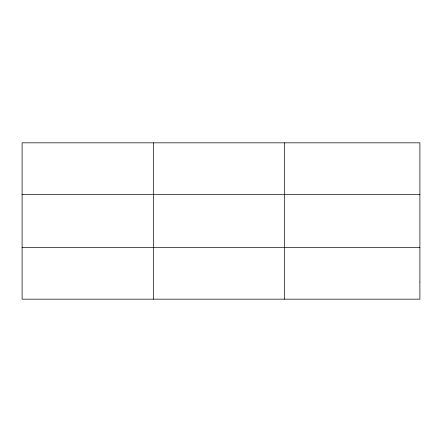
<?xml version="1.0" encoding="UTF-8"?>
<svg xmlns="http://www.w3.org/2000/svg" width="442" height="442" viewBox="0 0 442 442"><rect width="100%" height="100%" fill="white"/><g stroke="black" fill="none" stroke-linecap="round" stroke-linejoin="round"><path stroke-width="0.66" d="M153.374 299.168L153.374 142.832M284.648 299.168L284.648 142.832M22.1 194.425L419.9 194.425M22.1 247.575L419.9 247.575M419.9 281.974L419.9 299.168L22.1 299.168L22.1 142.832L419.9 142.832L419.9 281.974"/></g></svg>
